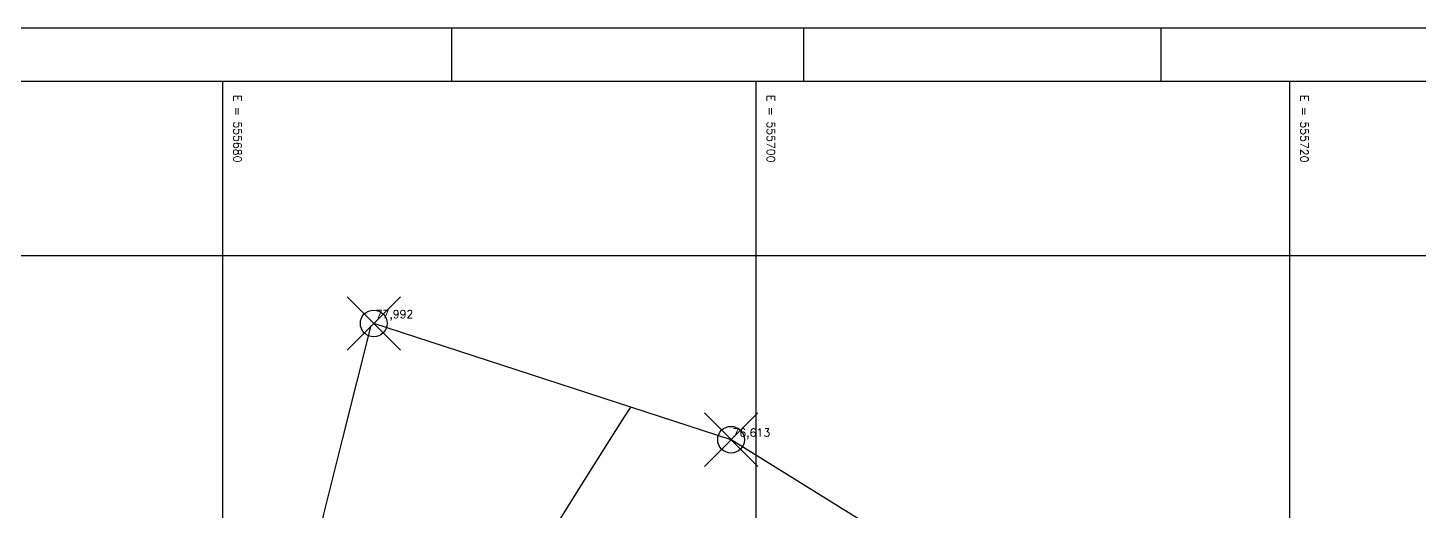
# Model space of a CAD drawing. Header units: inches. Extents: x 555647 to 1112117, y 8563097 to 17126483.
# Drawn here: x 555672.7 to 555724.9, y 8563270.4 to 8563288.5 of the extents above; entities that cross this region are included whole.
import ezdxf

# ---------------------------------------------------------------- set-up
doc = ezdxf.new("R2010")
doc.units = ezdxf.units.IN
doc.header["$MEASUREMENT"] = 0
doc.header["$PDMODE"] = 35
doc.header["$PDSIZE"] = -1
doc.linetypes.add('CONTINUO', pattern=[0])
for name, color, linetype in [('_MF', 7, 'CONTINUO'), ('CurvasTG', 7, 'CONTINUO'), ('MALHA', 8, 'Continuous'), ('MF', 6, 'CONTINUO')]:
    doc.layers.add(name, color=color, linetype=linetype)
doc.styles.add('SIMPLEX', font='simplex.shx', dxfattribs={"height": 0.3})

# ---------------------------------------------------------------- blocks, each defined once
blk = doc.blocks.new('SIMB_PONTO')
at = {"color": 0}
blk.add_point((0, 0), dxfattribs=at)
for tag in ['desc:', 'cota:', 'pto:']:
    blk.add_attdef(tag, (0, 0), '', height=1)

msp = doc.modelspace()

# ---------------------------------------------------------------- linework, layer by layer
msp.add_line((555646.583, 8563288.524), (555765.383, 8563288.524))
at = {"color": 1}
for p, q in [((555688.583, 8563286.524), (555688.583, 8563288.524)), ((555701.783, 8563286.524), (555701.783, 8563288.524)), ((555715.183, 8563286.524), (555715.183, 8563288.524))]:
    msp.add_line(p, q, dxfattribs=at)
at = {"color": 5}
msp.add_line((555651.583, 8563286.524), (555763.383, 8563286.524), dxfattribs=at)
at = {"layer": 'CurvasTG', "color": 54, "linetype": 'CONTINUO'}
for points in [[(555685.55, 8563277.373, 78), (555684.472, 8563273.107, 78), (555683.768, 8563270.299, 78), (555683.174, 8563267.889, 78), (555682.85, 8563266.499, 78), (555682.732, 8563265.914, 78), (555682.7, 8563265.714, 78), (555682.664, 8563265.537, 78), (555682.642, 8563265.267, 78), (555682.677, 8563264.846, 78), (555682.799, 8563264.253, 78), (555682.963, 8563263.615, 78), (555683.109, 8563263.09, 78), (555683.192, 8563262.8, 78), (555683.223, 8563262.692, 78), (555683.227, 8563262.677, 78)], [(555692.295, 8563269.548, 77), (555693.493, 8563271.472, 77), (555694.5, 8563273.061, 77), (555695.061, 8563273.944, 77), (555695.268, 8563274.27, 77), (555695.298, 8563274.316, 77)]]:
    msp.add_polyline3d(points, dxfattribs=at)
at = {"layer": 'MALHA', "color": 8, "linetype": 'CONTINUO'}
for p, q in [((555680, 8563206.524, 2.154), (555680, 8563286.524, -2.034)), ((555700, 8563206.524, 2.154), (555700, 8563286.524, -2.034)), ((555720, 8563206.524, 2.154), (555720, 8563286.524, -2.034)), ((555651.583, 8563280, -3.015), (555731.783, 8563280, -0.495))]:
    msp.add_line(p, q, dxfattribs=at)
at = {"layer": 'MF'}
msp.add_lwpolyline([(555721.977, 8563254.513), (555710.308, 8563266.107), (555699.055, 8563273.094), (555685.657, 8563277.45)], dxfattribs=at)

# ---------------------------------------------------------------- block references
at = {"layer": '_MF', "color": 3}
ref = msp.add_blockref('SIMB_PONTO', (555685.657, 8563277.45, 77.992), dxfattribs=at)
ref.add_attrib('COTA', '77,992', (555685.728, 8563277.651, 77.992), dxfattribs={"layer": '0', "color": 7, "height": 0.3, "style": 'SIMPLEX'})
ref = msp.add_blockref('SIMB_PONTO', (555699.055, 8563273.094, 76.613), dxfattribs=at)
ref.add_attrib('COTA', '76,613', (555699.108, 8563273.208, 76.613), dxfattribs={"layer": '0', "color": 7, "height": 0.3, "style": 'SIMPLEX'})

# ---------------------------------------------------------------- texts
at = {"layer": 'MALHA', "color": 8, "style": 'SIMPLEX'}
for s, p in [('E = 555680', (555680.4, 8563286.012, 0.006)), ('E = 555700', (555700.4, 8563286.012, 0.006)), ('E = 555720', (555720.4, 8563286.012, 0.006))]:
    msp.add_text(s, height=0.3, rotation=270, dxfattribs=at).set_placement(p)

doc.saveas('drawing.dxf')
